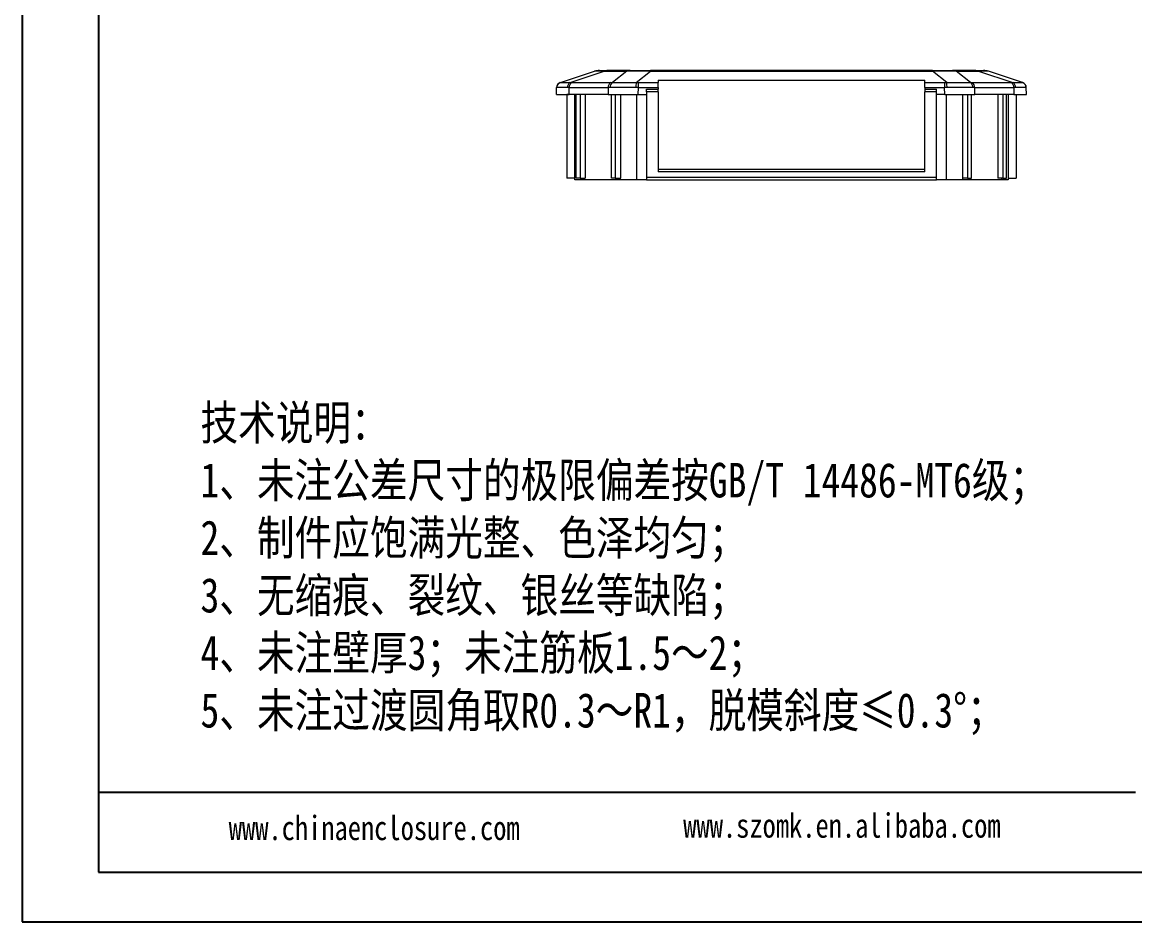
# Model space of a CAD drawing. Header units: inches. Extents: x 1127 to 4647, y 569 to 968.
# Drawn here: x 3289.5 to 3497.9, y 573 to 741.5 of the extents above; entities that cross this region are included whole.
import ezdxf

# ---------------------------------------------------------------- set-up
doc = ezdxf.new("R2010")
doc.units = ezdxf.units.IN
doc.layers.add('文字', color=81, linetype='Continuous')
doc.styles.add('宋体', font='', dxfattribs={"width": 0.8, "height": 3.5})
doc.styles.get('宋体').set_extended_font_data('SimSun')

msp = doc.modelspace()

# ---------------------------------------------------------------- linework, layer by layer
for p, q in [((3289.505, 964.052), (3289.505, 572.957)), ((3303.818, 954.74), (3303.818, 582.269)), ((3289.505, 754.019), (3289.505, 572.957)), ((3498.089, 597.167), (3303.818, 597.167)), ((3303.818, 582.269), (3833.314, 582.269)), ((3289.505, 572.957), (3842.625, 572.957)), ((3289.505, 572.957), (3545.579, 572.957))]:
    msp.add_line(p, q)
at = {"color": 7, "linetype": 'Continuous', "lineweight": 15}
for p, q in [((3390.315, 730.175), (3396.714, 732.295)), ((3392.149, 730.174), (3398.554, 732.296)), ((3396.781, 732.309), (3396.771, 732.305)), ((3396.828, 732.331), (3396.807, 732.321)), ((3398.554, 732.296), (3402.752, 732.296)), ((3403.418, 732.448), (3399.22, 732.448)), ((3402.752, 732.296), (3400.076, 730.174)), ((3404.522, 730.175), (3407.196, 732.295)), ((3460.036, 732.448), (3407.196, 732.448)), ((3407.196, 732.295), (3407.196, 732.448)), ((3407.196, 732.295), (3460.036, 732.295)), ((3460.036, 732.295), (3460.036, 732.448)), ((3462.709, 730.175), (3460.036, 732.295)), ((3468.011, 732.448), (3463.813, 732.448)), ((3467.155, 730.174), (3464.479, 732.296)), ((3464.479, 732.296), (3468.677, 732.296)), ((3468.677, 732.296), (3475.082, 730.174)), ((3470.424, 732.321), (3470.403, 732.331)), ((3470.461, 732.305), (3470.451, 732.309)), ((3476.916, 730.175), (3470.517, 732.295)), ((3399.762, 730.169), (3392.445, 730.169)), ((3404.933, 729.239), (3404.933, 730.171)), ((3404.933, 730.171), (3408.616, 730.171)), ((3408.616, 730.615), (3458.616, 730.615)), ((3408.616, 730.615), (3408.616, 730.171)), ((3408.616, 729.239), (3408.616, 730.171)), ((3458.616, 730.171), (3458.616, 730.615)), ((3458.616, 730.171), (3462.298, 730.171)), ((3458.616, 729.239), (3458.616, 730.171)), ((3462.298, 730.171), (3462.298, 729.239)), ((3474.786, 730.169), (3467.47, 730.169)), ((3389.595, 727.948), (3389.617, 729.239)), ((3389.595, 727.948), (3391.938, 727.948)), ((3391.516, 727.948), (3391.516, 712.248)), ((3391.938, 727.948), (3391.96, 729.245)), ((3399.254, 727.948), (3391.938, 727.948)), ((3391.96, 729.245), (3399.277, 729.245)), ((3393.016, 711.948), (3393.016, 727.948)), ((3393.299, 712.248), (3393.299, 727.948)), ((3394.006, 727.948), (3394.006, 712.248)), ((3394.982, 727.948), (3394.982, 712.248)), ((3399.277, 729.245), (3399.254, 727.948)), ((3399.254, 727.948), (3404.91, 727.948)), ((3399.908, 712.248), (3399.908, 727.948)), ((3400.615, 727.948), (3400.615, 712.248)), ((3401.591, 727.948), (3401.591, 712.248)), ((3404.631, 711.948), (3404.631, 727.948)), ((3404.91, 727.948), (3404.933, 729.239)), ((3404.91, 727.948), (3406.431, 727.948)), ((3404.933, 729.239), (3408.616, 729.239)), ((3406.431, 728.948), (3408.616, 728.948)), ((3406.431, 728.456), (3406.431, 728.948)), ((3408.616, 728.456), (3406.431, 728.456)), ((3406.431, 728.456), (3406.431, 712.456)), ((3408.616, 729.239), (3408.616, 728.948)), ((3408.616, 728.456), (3408.616, 728.948)), ((3408.616, 728.456), (3408.616, 713.458)), ((3458.616, 729.239), (3462.298, 729.239)), ((3458.616, 729.239), (3458.616, 728.948)), ((3458.616, 728.948), (3460.8, 728.948)), ((3458.616, 728.948), (3458.616, 728.456)), ((3458.616, 713.458), (3458.616, 728.456)), ((3460.8, 728.456), (3458.616, 728.456)), ((3460.8, 728.456), (3460.8, 728.948)), ((3460.8, 712.456), (3460.8, 728.456)), ((3462.321, 727.948), (3460.8, 727.948)), ((3462.321, 727.948), (3462.298, 729.239)), ((3462.321, 727.948), (3467.977, 727.948)), ((3462.6, 727.948), (3462.6, 711.948)), ((3465.64, 727.948), (3465.64, 712.248)), ((3466.616, 727.948), (3466.616, 712.248)), ((3467.323, 712.248), (3467.323, 727.948)), ((3467.977, 727.948), (3467.955, 729.245)), ((3467.955, 729.245), (3475.271, 729.245)), ((3475.294, 727.948), (3467.977, 727.948)), ((3472.25, 727.948), (3472.25, 712.248)), ((3473.226, 727.948), (3473.226, 712.248)), ((3473.933, 712.248), (3473.933, 727.948)), ((3474.216, 727.948), (3474.216, 711.948)), ((3475.271, 729.245), (3475.294, 727.948)), ((3475.294, 727.948), (3477.636, 727.948)), ((3475.716, 727.948), (3475.716, 712.248)), ((3477.636, 727.948), (3477.614, 729.239)), ((3458.616, 713.914), (3408.616, 713.914)), ((3458.616, 713.458), (3408.616, 713.458)), ((3393.016, 712.248), (3391.516, 712.248)), ((3394.006, 712.248), (3393.299, 712.248)), ((3394.006, 712.248), (3394.982, 712.248)), ((3394.275, 711.948), (3394.275, 712.248)), ((3401.591, 711.948), (3394.275, 711.948)), ((3400.615, 712.248), (3399.908, 712.248)), ((3400.615, 712.248), (3401.591, 712.248)), ((3401.591, 711.948), (3401.591, 712.248)), ((3406.431, 711.948), (3404.631, 711.948)), ((3406.431, 712.456), (3460.8, 712.456)), ((3406.431, 712.456), (3406.431, 711.948)), ((3406.431, 711.948), (3460.8, 711.948)), ((3460.8, 711.948), (3460.8, 712.456)), ((3462.6, 711.948), (3460.8, 711.948)), ((3465.64, 712.248), (3465.64, 711.948)), ((3466.616, 712.248), (3465.64, 712.248)), ((3472.957, 711.948), (3465.64, 711.948)), ((3466.616, 712.248), (3467.323, 712.248)), ((3473.226, 712.248), (3472.25, 712.248)), ((3472.957, 712.248), (3472.957, 711.948)), ((3473.226, 712.248), (3473.933, 712.248)), ((3474.216, 712.248), (3475.716, 712.248))]:
    msp.add_line(p, q, dxfattribs=at)
for centre, radius, start, end in [((3397.658, 729.448), 3, 90, 108.33287), ((3399.227, 730.88), 1.567, 90.24538, 115.40448), ((3403.425, 730.88), 1.567, 90.24538, 115.40448), ((3463.806, 730.88), 1.567, 64.59552, 89.75462), ((3468.004, 730.88), 1.567, 64.59552, 89.75462), ((3469.574, 729.448), 3, 71.66713, 90), ((3390.617, 729.222), 1, 108.33287, 179), ((3390.629, 729.228), 0.998, 108.36469, 179.04892), ((3392.646, 729.278), 1.024, 118.98463, 181.64198), ((3392.979, 729.3), 1.02, 121.55169, 183.1012), ((3400.296, 729.3), 1.02, 121.55169, 183.1012), ((3400.654, 729.332), 1.021, 124.44211, 184.66747), ((3412.04, 729.234), 7.577, 172.86444, 179.92166), ((3455.191, 729.234), 7.577, 0.07834, 7.13556), ((3466.578, 729.332), 1.021, 355.33253, 55.55789), ((3466.936, 729.3), 1.02, 356.8988, 58.44831), ((3474.252, 729.3), 1.02, 356.8988, 58.44831), ((3474.586, 729.278), 1.024, 358.35802, 61.01537), ((3476.602, 729.228), 0.998, 0.95108, 71.63531), ((3476.614, 729.222), 1, 1, 71.66713)]:
    msp.add_arc(centre, radius, start, end, dxfattribs=at)
for points in [[(3398.554, 732.296), (3397.417, 732.324), (3396.798, 732.323), (3396.714, 732.295)], [(3397.658, 732.448), (3397.658, 732.448), (3398.183, 732.448), (3399.22, 732.448)], [(3407.196, 732.295), (3405.501, 732.323), (3404.007, 732.324), (3402.752, 732.296)], [(3403.418, 732.448), (3404.455, 732.448), (3405.725, 732.448), (3407.196, 732.448)], [(3460.036, 732.448), (3461.506, 732.448), (3462.776, 732.448), (3463.813, 732.448)], [(3464.479, 732.296), (3463.224, 732.324), (3461.73, 732.323), (3460.036, 732.295)], [(3468.011, 732.448), (3469.048, 732.448), (3469.574, 732.448), (3469.574, 732.448)], [(3470.517, 732.295), (3470.433, 732.323), (3469.814, 732.324), (3468.677, 732.296)], [(3392.149, 730.174), (3392.245, 730.171), (3392.343, 730.169), (3392.445, 730.169)], [(3399.762, 730.169), (3399.864, 730.169), (3399.968, 730.171), (3400.076, 730.174)], [(3467.155, 730.174), (3467.263, 730.171), (3467.368, 730.169), (3467.47, 730.169)], [(3474.786, 730.169), (3474.888, 730.169), (3474.986, 730.171), (3475.082, 730.174)], [(3391.622, 729.249), (3390.444, 729.281), (3389.736, 729.278), (3389.631, 729.244)], [(3391.96, 729.245), (3391.844, 729.245), (3391.731, 729.246), (3391.622, 729.249)], [(3404.463, 729.244), (3402.686, 729.278), (3400.97, 729.281), (3399.636, 729.249)], [(3404.933, 729.239), (3404.776, 729.24), (3404.62, 729.241), (3404.463, 729.244)], [(3467.595, 729.249), (3466.26, 729.281), (3464.544, 729.278), (3462.768, 729.244)], [(3467.955, 729.245), (3467.838, 729.245), (3467.718, 729.246), (3467.595, 729.249)], [(3477.6, 729.244), (3477.495, 729.278), (3476.786, 729.281), (3475.609, 729.249)], [(3477.614, 729.239), (3477.614, 729.24), (3477.609, 729.241), (3477.6, 729.244)]]:
    msp.add_open_spline(points, degree=3, dxfattribs=at)
for points, knots in [([(3390.303, 730.171), (3390.303, 730.171), (3390.304, 730.172), (3390.311, 730.174), (3390.315, 730.175)], [0, 0, 0, 0, 0.5000184, 1, 1, 1, 1]), ([(3390.315, 730.175), (3390.322, 730.177), (3390.338, 730.182), (3390.372, 730.187), (3390.416, 730.193), (3390.468, 730.197), (3390.531, 730.201), (3390.602, 730.204), (3390.683, 730.206), (3390.774, 730.208), (3390.9, 730.208), (3391.071, 730.207), (3391.3, 730.202), (3391.556, 730.195), (3391.837, 730.186), (3392.045, 730.178), (3392.149, 730.174)], [0, 0, 0, 0, 0.0558866, 0.1115503, 0.1670509, 0.222449, 0.2778052, 0.3331804, 0.3886355, 0.444231, 0.500027, 0.6002676, 0.7000321, 0.7996734, 0.8995455, 1, 1, 1, 1]), ([(3400.076, 730.174), (3400.146, 730.176), (3400.285, 730.181), (3400.501, 730.187), (3400.722, 730.192), (3400.948, 730.197), (3401.179, 730.201), (3401.415, 730.204), (3401.655, 730.206), (3401.901, 730.208), (3402.218, 730.208), (3402.608, 730.207), (3403.076, 730.203), (3403.551, 730.196), (3404.034, 730.187), (3404.359, 730.179), (3404.522, 730.175)], [0, 0, 0, 0, 0.0559052, 0.1115833, 0.1670941, 0.2224979, 0.2778552, 0.3332268, 0.3886733, 0.4442553, 0.5000326, 0.6003031, 0.7000813, 0.7997206, 0.899576, 1, 1, 1, 1]), ([(3404.522, 730.175), (3404.59, 730.174), (3404.727, 730.172), (3404.864, 730.171), (3404.933, 730.171)], [0, 0, 0, 0, 0.49998158, 1, 1, 1, 1]), ([(3462.298, 730.171), (3462.367, 730.171), (3462.504, 730.172), (3462.641, 730.174), (3462.709, 730.175)], [0, 0, 0, 0, 0.5000184, 1, 1, 1, 1]), ([(3462.709, 730.175), (3462.8, 730.177), (3462.981, 730.182), (3463.251, 730.187), (3463.52, 730.193), (3463.786, 730.197), (3464.049, 730.201), (3464.311, 730.204), (3464.57, 730.206), (3464.826, 730.208), (3465.148, 730.208), (3465.528, 730.207), (3465.96, 730.202), (3466.376, 730.195), (3466.777, 730.186), (3467.029, 730.178), (3467.155, 730.174)], [0, 0, 0, 0, 0.0558866, 0.1115503, 0.1670509, 0.222449, 0.2778052, 0.3331804, 0.3886355, 0.444231, 0.500027, 0.6002676, 0.7000321, 0.7996734, 0.8995455, 1, 1, 1, 1]), ([(3475.082, 730.174), (3475.14, 730.176), (3475.258, 730.181), (3475.424, 730.187), (3475.582, 730.192), (3475.732, 730.197), (3475.874, 730.201), (3476.007, 730.204), (3476.133, 730.206), (3476.25, 730.208), (3476.387, 730.208), (3476.534, 730.207), (3476.677, 730.203), (3476.788, 730.196), (3476.872, 730.187), (3476.901, 730.179), (3476.916, 730.175)], [0, 0, 0, 0, 0.05590516, 0.1115833, 0.16709415, 0.22249792, 0.27785522, 0.33322679, 0.38867331, 0.44425525, 0.50003261, 0.6003031, 0.70008131, 0.79972064, 0.89957601, 1, 1, 1, 1]), ([(3476.916, 730.175), (3476.92, 730.174), (3476.927, 730.172), (3476.928, 730.171), (3476.928, 730.171)], [0, 0, 0, 0, 0.49998158, 1, 1, 1, 1]), ([(3389.631, 729.244), (3389.627, 729.243), (3389.619, 729.24), (3389.618, 729.24), (3389.617, 729.239)], [0, 0, 0, 0, 0.4999361, 1, 1, 1, 1]), ([(3391.878, 727.948), (3391.784, 727.948), (3391.558, 727.948), (3391.529, 727.948), (3391.512, 727.948)], [0, 0, 0, 0, 0.4176284, 1, 1, 1, 1]), ([(3399.636, 729.249), (3399.575, 729.248), (3399.453, 729.245), (3399.335, 729.245), (3399.277, 729.245)], [0, 0, 0, 0, 0.5001027, 1, 1, 1, 1]), ([(3462.768, 729.244), (3462.69, 729.243), (3462.533, 729.24), (3462.377, 729.24), (3462.298, 729.239)], [0, 0, 0, 0, 0.4999361, 1, 1, 1, 1]), ([(3475.609, 729.249), (3475.554, 729.248), (3475.444, 729.245), (3475.329, 729.245), (3475.271, 729.245)], [0, 0, 0, 0, 0.5001027, 1, 1, 1, 1]), ([(3475.353, 727.948), (3475.447, 727.948), (3475.673, 727.948), (3475.702, 727.948), (3475.719, 727.948)], [0, 0, 0, 0, 0.4176284, 1, 1, 1, 1]), ([(3394.275, 711.948), (3394.225, 711.948), (3394.127, 711.948), (3393.989, 711.948), (3393.859, 711.948), (3393.738, 711.948), (3393.626, 711.948), (3393.522, 711.948), (3393.427, 711.948), (3393.313, 711.948), (3393.194, 711.948), (3393.092, 711.948), (3393.028, 711.948), (3393.02, 711.948), (3393.016, 711.948)], [0, 0, 0, 0, 0.06301513, 0.12558072, 0.18784681, 0.24996558, 0.31209032, 0.37437426, 0.43696946, 0.50002574, 0.62494516, 0.74998848, 0.87497347, 1, 1, 1, 1]), ([(3404.631, 711.948), (3404.56, 711.948), (3404.419, 711.948), (3404.208, 711.948), (3403.999, 711.948), (3403.792, 711.948), (3403.587, 711.948), (3403.384, 711.948), (3403.183, 711.948), (3402.92, 711.948), (3402.601, 711.948), (3402.239, 711.948), (3401.898, 711.948), (3401.693, 711.948), (3401.591, 711.948)], [0, 0, 0, 0, 0.06304189, 0.12563178, 0.18791966, 0.2500577, 0.31219916, 0.37449728, 0.43710417, 0.50016968, 0.6250748, 0.75009496, 0.87502838, 1, 1, 1, 1]), ([(3465.64, 711.948), (3465.589, 711.948), (3465.488, 711.948), (3465.328, 711.948), (3465.162, 711.948), (3464.99, 711.948), (3464.813, 711.948), (3464.63, 711.948), (3464.441, 711.948), (3464.183, 711.948), (3463.851, 711.948), (3463.441, 711.948), (3463.022, 711.948), (3462.741, 711.948), (3462.6, 711.948)], [0, 0, 0, 0, 0.0630151, 0.1255807, 0.1878468, 0.2499656, 0.3120903, 0.3743743, 0.4369695, 0.5000257, 0.6249452, 0.7499885, 0.8749735, 1, 1, 1, 1]), ([(3474.216, 711.948), (3474.215, 711.948), (3474.213, 711.948), (3474.197, 711.948), (3474.171, 711.948), (3474.136, 711.948), (3474.089, 711.948), (3474.033, 711.948), (3473.967, 711.948), (3473.865, 711.948), (3473.714, 711.948), (3473.497, 711.948), (3473.247, 711.948), (3473.053, 711.948), (3472.957, 711.948)], [0, 0, 0, 0, 0.0630419, 0.1256318, 0.1879197, 0.2500577, 0.3121992, 0.3744973, 0.4371042, 0.5001697, 0.6250748, 0.750095, 0.8750284, 1, 1, 1, 1])]:
    msp.add_open_spline(points, degree=3, knots=knots, dxfattribs=at)

# ---------------------------------------------------------------- texts
at = {"layer": '文字', "color": 0, "attachment_point": 1, "style": '宋体'}
for s, insert, char_height, width in [('{\\H1.111x;技术说明：\\P1、未注公差尺寸的极限偏差按GB/T 14486-MT6级；\\P2、制件应饱满光整、色泽均匀；\\P3、无缩痕、裂纹、银丝等缺陷；\\P4、未注壁厚3；未注筋板1.5～2；\\P5、未注过渡圆角取R0.3～R1，脱模斜度≤0.3%%D；}', (3322.9, 669.708), 5.81987, 248.50844), ('www.chinaenclosure.com', (3328.192, 592.808), 4.55243, 79.98185), ('www.szomk.en.alibaba.com', (3413.342, 593.258), 4.55243, 79.98185)]:
    msp.add_mtext(s, dxfattribs=dict(at, insert=insert, char_height=char_height, width=width))

doc.saveas('drawing.dxf')
